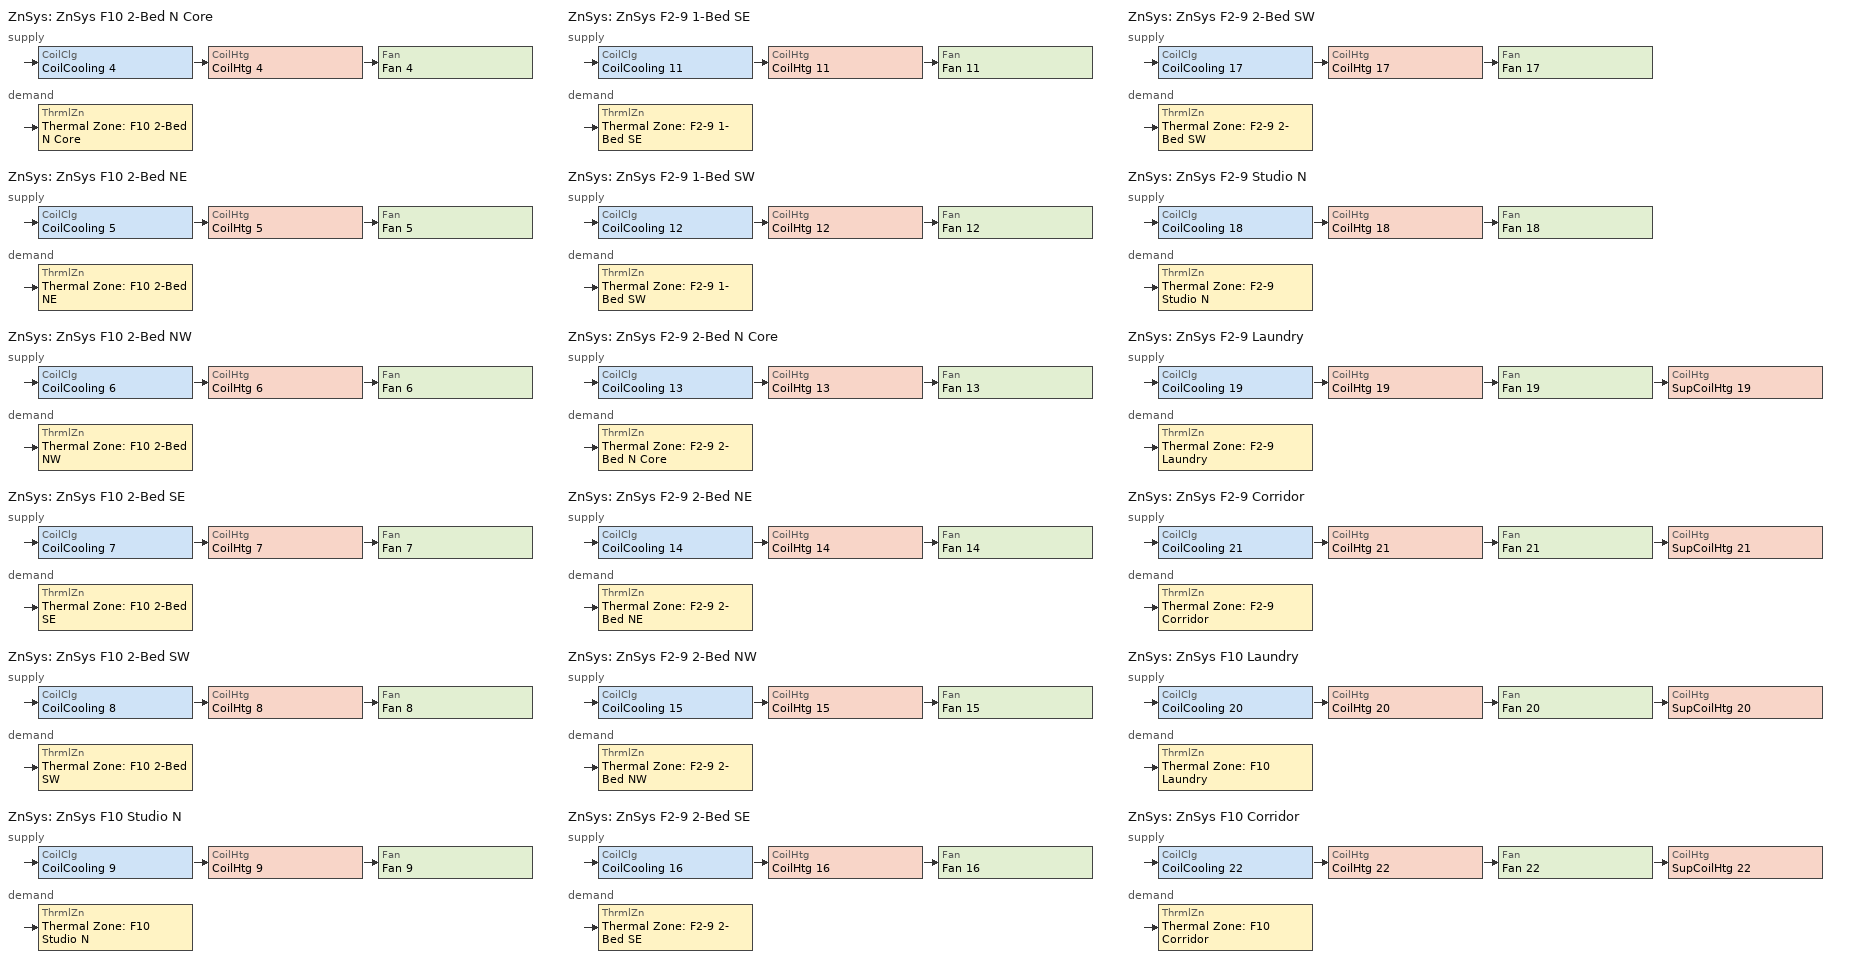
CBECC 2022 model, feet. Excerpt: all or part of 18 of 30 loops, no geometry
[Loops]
ZnSys 'ZnSys F10 2-Bed N Core'
 supply: CoilClg 'CoilCooling 4' > CoilHtg 'CoilHtg 4' > Fan 'Fan 4'
 demand: ThrmlZn 'Thermal Zone: F10 2-Bed N Core'
ZnSys 'ZnSys F10 2-Bed NE'
 supply: CoilClg 'CoilCooling 5' > CoilHtg 'CoilHtg 5' > Fan 'Fan 5'
 demand: ThrmlZn 'Thermal Zone: F10 2-Bed NE'
ZnSys 'ZnSys F10 2-Bed NW'
 supply: CoilClg 'CoilCooling 6' > CoilHtg 'CoilHtg 6' > Fan 'Fan 6'
 demand: ThrmlZn 'Thermal Zone: F10 2-Bed NW'
ZnSys 'ZnSys F10 2-Bed SE'
 supply: CoilClg 'CoilCooling 7' > CoilHtg 'CoilHtg 7' > Fan 'Fan 7'
 demand: ThrmlZn 'Thermal Zone: F10 2-Bed SE'
ZnSys 'ZnSys F10 2-Bed SW'
 supply: CoilClg 'CoilCooling 8' > CoilHtg 'CoilHtg 8' > Fan 'Fan 8'
 demand: ThrmlZn 'Thermal Zone: F10 2-Bed SW'
ZnSys 'ZnSys F10 Studio N'
 supply: CoilClg 'CoilCooling 9' > CoilHtg 'CoilHtg 9' > Fan 'Fan 9'
 demand: ThrmlZn 'Thermal Zone: F10 Studio N'
ZnSys 'ZnSys F2-9 1-Bed SE'
 supply: CoilClg 'CoilCooling 11' > CoilHtg 'CoilHtg 11' > Fan 'Fan 11'
 demand: ThrmlZn 'Thermal Zone: F2-9 1-Bed SE'
ZnSys 'ZnSys F2-9 1-Bed SW'
 supply: CoilClg 'CoilCooling 12' > CoilHtg 'CoilHtg 12' > Fan 'Fan 12'
 demand: ThrmlZn 'Thermal Zone: F2-9 1-Bed SW'
ZnSys 'ZnSys F2-9 2-Bed N Core'
 supply: CoilClg 'CoilCooling 13' > CoilHtg 'CoilHtg 13' > Fan 'Fan 13'
 demand: ThrmlZn 'Thermal Zone: F2-9 2-Bed N Core'
ZnSys 'ZnSys F2-9 2-Bed NE'
 supply: CoilClg 'CoilCooling 14' > CoilHtg 'CoilHtg 14' > Fan 'Fan 14'
 demand: ThrmlZn 'Thermal Zone: F2-9 2-Bed NE'
ZnSys 'ZnSys F2-9 2-Bed NW'
 supply: CoilClg 'CoilCooling 15' > CoilHtg 'CoilHtg 15' > Fan 'Fan 15'
 demand: ThrmlZn 'Thermal Zone: F2-9 2-Bed NW'
ZnSys 'ZnSys F2-9 2-Bed SE'
 supply: CoilClg 'CoilCooling 16' > CoilHtg 'CoilHtg 16' > Fan 'Fan 16'
 demand: ThrmlZn 'Thermal Zone: F2-9 2-Bed SE'
ZnSys 'ZnSys F2-9 2-Bed SW'
 supply: CoilClg 'CoilCooling 17' > CoilHtg 'CoilHtg 17' > Fan 'Fan 17'
 demand: ThrmlZn 'Thermal Zone: F2-9 2-Bed SW'
ZnSys 'ZnSys F2-9 Studio N'
 supply: CoilClg 'CoilCooling 18' > CoilHtg 'CoilHtg 18' > Fan 'Fan 18'
 demand: ThrmlZn 'Thermal Zone: F2-9 Studio N'
ZnSys 'ZnSys F2-9 Laundry'
 supply: CoilClg 'CoilCooling 19' > CoilHtg 'CoilHtg 19' > Fan 'Fan 19' > CoilHtg 'SupCoilHtg 19'
 demand: ThrmlZn 'Thermal Zone: F2-9 Laundry'
ZnSys 'ZnSys F2-9 Corridor'
 supply: CoilClg 'CoilCooling 21' > CoilHtg 'CoilHtg 21' > Fan 'Fan 21' > CoilHtg 'SupCoilHtg 21'
 demand: ThrmlZn 'Thermal Zone: F2-9 Corridor'
ZnSys 'ZnSys F10 Laundry'
 supply: CoilClg 'CoilCooling 20' > CoilHtg 'CoilHtg 20' > Fan 'Fan 20' > CoilHtg 'SupCoilHtg 20'
 demand: ThrmlZn 'Thermal Zone: F10 Laundry'
ZnSys 'ZnSys F10 Corridor'
 supply: CoilClg 'CoilCooling 22' > CoilHtg 'CoilHtg 22' > Fan 'Fan 22' > CoilHtg 'SupCoilHtg 22'
 demand: ThrmlZn 'Thermal Zone: F10 Corridor'
[ZnSys]
Name | Type | Cnt | VRFSysRef
ZnSys F10 2-Bed N Core; ZnSys F10 2-Bed NE; ZnSys F10 2-Bed NW; ZnSys F10 2-Bed SE; ZnSys F10 2-Bed SW | VRF | 1 | VRF F10
ZnSys F10 Studio N | VRF | 2 | VRF F10
ZnSys F2-9 1-Bed SE; ZnSys F2-9 1-Bed SW; ZnSys F2-9 Studio N | VRF | 16 | VRF F2-9
ZnSys F2-9 2-Bed N Core; ZnSys F2-9 2-Bed NE; ZnSys F2-9 2-Bed NW; ZnSys F2-9 2-Bed SE; ZnSys F2-9 2-Bed SW | VRF | 8 | VRF F2-9
ZnSys F2-9 Laundry; ZnSys F2-9 Corridor | SZHP | 8
ZnSys F10 Laundry; ZnSys F10 Corridor | SZHP | 1
[CoilClg]
Name | Sys | Type | CapTotNetRtd | DXSEER
CoilCooling 4 | ZnSys F10 2-Bed N Core | VRF | 14303.9
CoilCooling 5 | ZnSys F10 2-Bed NE | VRF | 18381.6
CoilCooling 6 | ZnSys F10 2-Bed NW | VRF | 25109.4
CoilCooling 7 | ZnSys F10 2-Bed SE | VRF | 21491.9
CoilCooling 8 | ZnSys F10 2-Bed SW | VRF | 25254.1
CoilCooling 9 | ZnSys F10 Studio N | VRF | 7584.18
CoilCooling 11 | ZnSys F2-9 1-Bed SE | VRF | 13135.2
CoilCooling 12 | ZnSys F2-9 1-Bed SW | VRF | 13009.7
CoilCooling 13 | ZnSys F2-9 2-Bed N Core | VRF | 12130.2
CoilCooling 14 | ZnSys F2-9 2-Bed NE | VRF | 17572.9
CoilCooling 15 | ZnSys F2-9 2-Bed NW | VRF | 23186.1
CoilCooling 16 | ZnSys F2-9 2-Bed SE | VRF | 20298.1
CoilCooling 17 | ZnSys F2-9 2-Bed SW | VRF | 23778.1
CoilCooling 18 | ZnSys F2-9 Studio N | VRF | 6483.46
CoilCooling 19 | ZnSys F2-9 Laundry | DirectExpansion | 5400 | 14
CoilCooling 21 | ZnSys F2-9 Corridor | DirectExpansion | 36000 | 14
CoilCooling 20 | ZnSys F10 Laundry | DirectExpansion | 5400 | 14
CoilCooling 22 | ZnSys F10 Corridor | DirectExpansion | 36000 | 14
[CoilHtg]
Name | Sys | Type | CapTotNetRtd | HtPumpHSPF | HtPumpSuppCoilHtgRef | HtPumpDefHtSrc
CoilHtg 4 | ZnSys F10 2-Bed N Core | VRF | 18691.5
CoilHtg 5 | ZnSys F10 2-Bed NE | VRF | 22053.4
CoilHtg 6 | ZnSys F10 2-Bed NW | VRF | 22067.3
CoilHtg 7 | ZnSys F10 2-Bed SE | VRF | 22034.2
CoilHtg 8 | ZnSys F10 2-Bed SW | VRF | 22038.7
CoilHtg 9 | ZnSys F10 Studio N | VRF | 10001.3
CoilHtg 11 | ZnSys F2-9 1-Bed SE | VRF | 12149
CoilHtg 12 | ZnSys F2-9 1-Bed SW | VRF | 12109.5
CoilHtg 13 | ZnSys F2-9 2-Bed N Core | VRF | 17193.2
CoilHtg 14 | ZnSys F2-9 2-Bed NE | VRF | 21298.5
CoilHtg 15 | ZnSys F2-9 2-Bed NW | VRF | 21305.6
CoilHtg 16 | ZnSys F2-9 2-Bed SE | VRF | 21283.7
CoilHtg 17 | ZnSys F2-9 2-Bed SW | VRF | 21268.4
CoilHtg 18 | ZnSys F2-9 Studio N | VRF | 9188.22
CoilHtg 19 | ZnSys F2-9 Laundry | HeatPump | 3940 | 8.2 | SupCoilHtg 19 | Electric
SupCoilHtg 19 | ZnSys F2-9 Laundry | Resistance
CoilHtg 21 | ZnSys F2-9 Corridor | HeatPump | 26266 | 8.2 | SupCoilHtg 21 | Electric
SupCoilHtg 21 | ZnSys F2-9 Corridor | Resistance
CoilHtg 20 | ZnSys F10 Laundry | HeatPump | 3940 | 8.2 | SupCoilHtg 20 | Electric
SupCoilHtg 20 | ZnSys F10 Laundry | Resistance
CoilHtg 22 | ZnSys F10 Corridor | HeatPump | 26266 | 8.2 | SupCoilHtg 22 | Electric
SupCoilHtg 22 | ZnSys F10 Corridor | Resistance
[Fan]
Name | Sys | FlowCap
Fan 4 | ZnSys F10 2-Bed N Core | 483.01
Fan 5 | ZnSys F10 2-Bed NE | 615.47
Fan 6 | ZnSys F10 2-Bed NW | 840.52
Fan 7 | ZnSys F10 2-Bed SE | 716.9
Fan 8 | ZnSys F10 2-Bed SW | 842.86
Fan 9 | ZnSys F10 Studio N | 258.445
Fan 11 | ZnSys F2-9 1-Bed SE | 438.52
Fan 12 | ZnSys F2-9 1-Bed SW | 434.323
Fan 13 | ZnSys F2-9 2-Bed N Core | 444.277
Fan 14 | ZnSys F2-9 2-Bed NE | 588.028
Fan 15 | ZnSys F2-9 2-Bed NW | 775.664
Fan 16 | ZnSys F2-9 2-Bed SE | 677.06
Fan 17 | ZnSys F2-9 2-Bed SW | 793.571
Fan 18 | ZnSys F2-9 Studio N | 237.426
Fan 19 | ZnSys F2-9 Laundry | 180
Fan 21 | ZnSys F2-9 Corridor | 1200
Fan 20 | ZnSys F10 Laundry | 180
Fan 22 | ZnSys F10 Corridor | 1200
